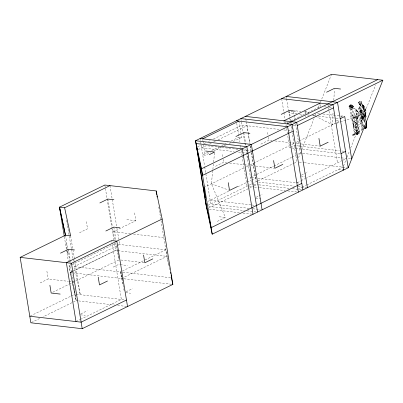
<?xml version="1.0" encoding="UTF-8"?>
<svg xmlns="http://www.w3.org/2000/svg" width="403" height="403" viewBox="0 0 403 403"><rect width="100%" height="100%" fill="white"/><g stroke="black" fill="none" stroke-linecap="round" stroke-linejoin="round"><path stroke-width="0.3" stroke-dasharray="2.02 1.51" d="M365.717 120.447L365.45 116.613L363.657 116.175L361.481 116.447L359.985 117.893L359.597 121.363L362.06 127.484L362.559 129.63M358.685 127.524L359.733 133.393L358.353 133.937L357.285 133.302C355.129 128.406 356.927 122.96 354.227 118.291L352.187 116.88M351.481 107.062L351.512 105.42L350.288 104.584L349.643 106.246L350.398 106.931L352.519 106.881L352.877 106.563L352.494 105.112L350.288 104.584L350.439 105.823L349.643 106.246M357.325 114.92L357.587 113.223L355.965 109.314L358.811 113.55L358.907 112.9L355.965 109.314L353.028 108.155L351.038 109.359L350.409 110.956L350.827 117.026L351.925 119.479L353.607 126.628L356.791 134.788L355.34 132.506L354.796 133.484L351.884 135.136L357.688 134.491L355.471 126.27L357.688 134.491L355.018 135.171L353.371 128.305L353.199 120.94L356.187 122.714L355.985 127.6L357.285 133.302M361.909 104.725L363.844 105.873L363.672 108.402L363.299 105.4L361.909 104.725L360.7 105.475L359.32 104.453L359.39 101.576L360.408 101.077L361.592 101.475L361.909 104.725L363.672 108.402L363.526 109.843L361.839 105.994L359.234 104.453L358.574 102.453L359.39 101.576C361.859 104.221 364.231 107.168 365.989 110.417L365.823 115.48L364.559 116.235L364.599 117.641L360.478 118.411L359.597 121.363M336.5 123.333L332.319 124.723L333.12 111.545M333.8 100.251L334.445 89.582M357.567 128.869L357.305 132.396L358.353 133.937L357.693 129.131M363.526 109.843L363.844 105.873L365.989 110.417L365.481 114.684L364.559 116.235L359.718 111.016L358.932 111.404L358.635 108.478L360.614 105.208L361.985 104.004L361.592 101.475L359.234 104.453L360.7 105.475L358.574 102.453L359.788 101.934L360.408 101.077L361.446 101.959M357.35 119.605L357.526 117.747L357.713 118.633L356.66 118.361L352.857 116.019L350.409 110.956M363.657 116.175L363.944 113.152L362.448 110.462L360.403 110.362L359.718 111.016L359.839 114.14M217.328 221.378L225.332 217.469L211.419 183.778L212.799 170.096M212.865 169.472L213.555 162.631M213.615 162.011L214.618 152.057M355.34 132.506L355.018 135.171L351.884 135.136L357.018 133.343L354.262 125.948L353.94 122.416L353.114 124.754L355.26 134.184L354.796 133.484M359.098 108.12L363.012 114.477L359.688 107.581L360.796 103.939L361.985 104.004L363.299 105.4M356.972 117.182L357.713 118.633L358.413 116.19M358.494 115.641L358.907 112.9L355.27 108.951L352.615 108.694L351.557 110.11L349.839 108.926L349.92 106.196L352.816 106.473L353.028 108.155L352.615 108.694M358.247 117.288L358.408 116.22M352.847 106.327L352.333 105.999L352.494 105.112L351.512 105.42L350.398 106.931M362.811 128.98L361.521 130.219L362.06 127.484L362.65 127.272L360.383 119.948L361.667 117.228L362.947 117.726L361.783 121.026L362.796 123.192L363.476 127.051M360.841 114.648L360.418 111.732L360.625 110.714L359.914 111.873L358.932 111.404M357.713 118.633L358.081 116.941M363.284 127.147L360.907 121.333L361.783 121.026L362.947 117.726L361.622 120.699L363.355 127.005M351.98 120.557L352.333 119.414L351.275 113.994L353.466 116.925L356.368 119.62M356.635 123.142L355.557 126.512L356.187 122.714L354.897 122.124L355.985 127.6L357.129 127.272M353.421 106.871L353.582 106.427C352.398 105.072 350.288 105.329 348.943 106.291L349.376 106.991L350.237 107.334L352.005 107.5L353.421 106.871L352.005 107.5L349.376 106.991M361.521 130.219L362.65 127.272M298.522 157.769L300.829 151.931M301.751 149.599L313.987 118.663M315.141 115.742L315.836 113.994M318.375 107.571L320.219 102.901M320.45 102.317L331.533 74.298M341.422 117.132L342.303 114.905M343.552 166.011L346.091 159.588M347.018 157.251L349.557 150.833M350.711 147.916L375.641 84.872M355.668 117.822L353.804 115.606L356.02 110.709L355.27 108.951M360.403 110.362L360.342 107.752L360.685 107.047L362.635 105.611L364.947 110.11L364.786 111.888L365.823 115.48L365.158 109.999L363.844 105.873L364.105 110.044L365.823 115.48M360.907 121.333L362.564 118.195L361.35 118.144L360.927 115.228M353.582 106.427L352.937 107.077L351.451 107.394L350.237 107.334L349.053 106.634M361.839 105.994L362.776 104.775L363.672 108.402M364.599 117.641L366.226 116.301L364.105 110.044L362.488 107.379L360.685 107.047M362.947 117.726L362.342 118.215L361.118 114.089M348.943 106.291L350.116 105.672L352.378 105.601M349.678 106.543L351.532 107.364L352.902 106.815M358.353 133.937L356.302 132.703L359.028 131.781L358.196 128.859M354.227 118.291L351.925 119.479L352.333 119.414L353.607 126.628L353.114 124.754M365.481 114.684L366.226 116.301L365.309 116.004L360.902 116.88L363.612 116.477L364.705 119.726L365.189 122.683M197.596 146.783L201.122 145.065M203.918 143.7L206.155 142.607M208.391 141.513L210.628 140.42M213.419 139.055L241.926 125.132L279.405 129.449M198.195 149.589L206.255 145.654L239.337 149.463M209.61 144.017L211.288 143.196M213.519 142.103L215.756 141.015M217.993 139.922L247.059 125.721L249.981 143.574M208.311 152.148L202.729 154.873L205.298 155.17L210.321 152.717M211.661 150.515L218.915 146.969M221.7 145.609L223.932 144.516M224.491 144.244L227.841 142.607M231.186 140.974L238.999 137.156L241.568 137.453L240.969 133.821M292.9 110.83L288.87 112.8L296.91 113.722M213.666 151.08L221.479 147.266M223.71 146.173L225.942 145.085M229.292 143.448L230.964 142.632M233.196 141.544L241.568 137.453M286.649 122.991L288.321 122.174M291.112 120.809L303.943 114.543M304.502 114.271L320.682 106.362L320.239 103.636M79.527 232.712L87.532 228.803L86.257 221.025M215.54 166.278L223.544 162.369L226.597 162.721M260.877 144.133L268.882 140.224L271.934 140.576M134.587 212.91L135.856 220.688L113.188 231.76L115.011 240.299M203.863 187.471L244.127 167.804M246.384 166.701L249.2 165.326M250.323 164.777L289.5 145.639M291.742 144.546L293.978 143.453M296.23 142.355L335.019 123.409M337.18 122.351L339.875 121.031M290.699 147.226L294.225 145.503L296.084 145.715M250.495 177.461L273.471 166.238M274.03 165.965L291.404 157.477M291.963 157.205L300.366 153.1L302.24 153.316M40.174 282.916L48.174 279.007L68.334 281.329M116.815 245.855L74.278 266.635L73.034 259.194M117.379 245.583L119.615 244.485L118.905 240.148M207.772 201.424L229.322 190.901M237.715 186.801L246.671 182.423M247.23 182.151L251.15 180.237M251.709 179.965L255.628 178.05L251.396 152.193M72.988 271.214L70.187 272.579L76.197 300.638L78.056 300.855M73.547 270.937L115.525 250.434L117.409 250.651M71.895 271.763L70.218 272.584L76.197 300.638L43.176 316.768M72.454 271.491L115.555 250.439L114.341 243.034M207.908 205.323L257.724 180.992M258.046 180.836L293.545 163.497M294.089 163.23L296.905 161.855L292.125 132.668M208.341 208.215L248.863 188.418M249.422 188.146L253.341 186.231M253.9 185.959L256.701 184.594M52.823 292.225L68.858 284.392M69.412 284.125L73.281 282.231M113.152 267.098L118.547 264.464L119.751 264.605M256.157 197.248L258.827 195.944M259.361 195.687L262.56 194.12M301.494 175.104L304.164 173.799M304.698 173.537L307.897 171.975M296.684 182.781L300.598 180.871M301.157 180.594L305.066 178.685M305.625 178.413L342.021 160.636M343.029 160.142L346.051 158.666M30.351 315.972L75.129 294.099L69.12 266.04L114.482 243.896L116.195 244.092M124.149 290.694L120.467 271.954L144.531 260.197M145.095 259.925L165.804 249.81L168.792 263.834M297.757 189.319L301.666 187.41M302.225 187.138L306.139 185.224M306.698 184.952L343.094 167.174M31.419 322.511L39.816 318.41M121.535 278.493L166.872 256.348L160.812 219.323M80.791 313.887L87.189 310.758M126.129 291.742L132.527 288.613M76.006 321.569L79.925 319.655M80.484 319.383L121.343 299.424L112.11 243.034M358.635 108.478L360.342 107.752M361.667 117.228L359.985 117.893L359.864 114.764M359.718 111.016L362.448 110.462L364.786 111.888L362.448 110.462M337.094 123.137L355.597 116.976M350.761 108.629L349.839 108.926L351.038 109.359L351.557 110.11L349.92 106.196M359.914 111.873L360.418 111.732L361.511 114.291M349.784 105.893L351.391 105.47L353.285 106.125M355.476 118.678L352.857 116.019L352.368 111.027L354.252 110.709M360.478 118.411L362.564 118.195L361.949 115.313M359.32 104.453L358.574 102.453L359.481 103.979L360.796 103.939M350.439 105.823L352.333 105.999M359.068 107.541L359.688 107.581L361.184 108.689L364.559 116.235L361.708 112.17M324.35 106.785L326.183 106.997M329.236 107.349L331.679 107.631M295.878 110.87L300.824 111.44M304.537 111.868L308.864 112.361M317.519 113.359L319.992 113.646M323.085 114.004L342.867 116.281M299.384 114.009L303.711 114.507M307.418 114.936L309.277 115.147M312.365 115.505L315.458 115.863M318.551 116.215L339.573 118.638M336.268 120.618L339.276 120.965M292.966 125.066L296.024 125.419M283.762 129.952L286.871 130.31M288.115 130.451L291.535 130.844M274.992 140.929L293.928 143.11M296.371 143.392L300.648 143.881M301.263 143.952L320.199 146.133M296.699 145.785L339.361 150.702M341.835 150.989L344.928 151.342M339.774 153.488L289.692 147.72L287.661 135.297M302.839 153.387L351.688 159.014M243.08 149.896L250.57 150.757M201.722 147.871L234.178 151.609M238.546 152.112L241.669 152.47M242.294 152.541L246.037 152.974M299.379 162.142L303.771 162.646M304.325 162.711L347.608 167.698M338.56 169.391L341.981 169.784M229.655 163.074L243.704 164.691M244.314 164.762L248.591 165.255M251.034 165.537L255.311 166.026M255.925 166.096L274.252 168.212M301.117 176.025L304.779 176.449M251.638 177.592L255.628 178.05M258.116 178.338L300.104 183.174M258.575 182.07L294.437 186.201M298.144 186.629L306.804 187.627M253.422 184.216L251.568 184L245.759 148.526M253.85 184.262L258.368 184.786M258.988 184.856L289.903 188.418M292.377 188.7L302.27 189.843M249.507 186.498L253.835 186.997M254.454 187.068L258.781 187.566M259.401 187.642L285.369 190.629M287.843 190.916L296.497 191.914M255.779 198.17L260.66 198.734M210.29 200.195L251.482 204.941M252.107 205.016L255.855 205.444M249.099 208.346L210.764 203.933L205.812 173.693M252.807 208.774L260.227 209.631M208.704 206.432L244.566 210.562M247.039 210.85L255.693 211.842M209.323 209.238L239.286 212.688M243.029 213.122L251.769 214.129M219.227 216.764L225.332 217.469M126.804 219.645L135.856 220.688M130.501 233.755L113.188 231.76L112.482 227.443M133.595 234.113L164.51 237.674M118.477 244.354L165.804 249.81M118.003 250.716L166.872 256.348L169.215 267.33M121.006 260.031L144.833 262.776M120.356 264.675L127.605 265.512M122.321 272.166L74.253 266.63L80.257 294.689L74.374 258.751M122.94 272.237L171.784 277.863M72.046 272.791L70.187 272.579L68.802 263.945M72.666 272.866L123.394 278.71M124.008 278.78L172.237 284.337M68.948 281.4L73.835 281.964L119.172 259.819L119.374 261.053M125.746 292.664L130.627 293.228M76.268 294.23L124.195 299.751M78.676 300.925L114.553 305.056M117.646 305.414L126.925 306.481M80.409 314.808L85.29 315.373M355.909 126.597L357.103 126.935M211.419 183.778L228.939 190.211M357.788 132.451L359.733 133.393L358.655 127.902M304.875 110.865L308.24 112.563M313.277 115.107L314.96 115.958M315.519 116.24L332.319 124.723M353.199 120.94L355.95 122.96L354.897 122.124M356.02 110.709L358.907 112.9M352.101 107.299L353.028 108.155M359.481 103.979L360.614 105.208M356.378 117.223L354.373 114.664L355.683 116.774M363.864 120.26L362.64 116.482L364.841 120.2L365.45 116.613L363.305 117.354L364.594 123.691M357.018 133.343L357.688 134.491M361.622 120.699L361.783 121.026M365.309 116.004L363.944 113.152L365.808 120.336M361.184 108.689L364.559 116.235M365.435 119.359L365.869 120.421M351.532 107.364L352.368 111.027M362.64 116.482L364.73 122.92M356.207 115.666L355.995 112.618L357.29 116.643M357.471 117.218L358.186 120.391L358.282 125.504M356.368 123.283L356.736 124.421M360.418 111.732L360.942 113.5M355.995 112.618L357.184 116.608M353.466 116.925L354.791 121.756M362.478 116.507L360.897 110.618L361.305 114.694M120.467 271.954L123.207 284.765M168.922 264.449L169.315 266.277M169.346 267.94L169.734 269.768M115.53 242.742L118.91 258.6M67.291 251.276L67.85 253.905L67.351 250.857M327.946 104.599L328.354 107.077M328.455 107.697L337.487 162.847M304.975 111.465L305.565 115.057M305.66 115.656L305.857 116.85M293.606 111.817L295.021 120.442M295.626 124.139L300.366 153.1M289.183 110.472L290.195 116.643M290.598 119.112L290.901 120.965M291.001 121.58L291.309 123.434M292.014 127.751L292.215 128.985M293.026 133.922L293.228 135.156M295.147 146.883L295.449 148.732M286.195 96.443L286.498 98.307M286.598 98.931L288.432 110.105M288.533 110.729L290.195 120.87M290.296 121.489L290.598 123.353M291.077 126.25L291.787 130.597M281.662 98.659L285.017 119.152M285.425 121.635L286.135 125.983M286.543 128.466L287.253 132.814M283.969 121.353L284.236 122.991M267.607 132.446L268 134.839M268.393 137.232L268.882 140.224M250.384 146.037L251.296 151.578M245.795 118.845L246.198 121.313M246.298 121.928L248.016 132.421M248.117 133.035L249.835 143.528M250.238 145.997L250.948 150.314M251.351 152.782L256.101 181.788M243.845 132.617L245.971 145.579M246.676 149.896L246.878 151.13M247.689 156.067L247.89 157.301M247.991 157.921L248.394 160.389M249.81 169.028L250.112 170.877M240.858 118.593L245.301 145.74M238.888 121.102L240.873 133.212M236.717 123.227L239.76 141.785M240.364 145.488L240.767 147.956M241.17 150.425L241.981 155.362M242.082 155.976L247.034 186.216M222.27 154.591L222.663 156.984M223.055 159.376L223.544 162.369M202.719 139.423L202.916 140.632M203.016 141.241L205.298 155.17M200.054 138.521L201.047 144.576M201.142 145.186L204.598 166.288M204.699 166.907L205.711 173.078M158.792 206.981L160.711 218.708M109.974 185.617L116.674 226.516M116.774 227.136L118.804 239.528M113.817 227.111L115.938 240.072M117.454 249.326L117.857 251.794M117.958 252.414L118.361 254.882M118.462 255.497L118.87 257.965M121.293 272.776L121.595 274.629M121.696 275.244L122.104 277.712M122.205 278.332L122.406 279.566M107.833 199.057L112.382 226.824M104.845 185.027L111.742 227.166M111.848 227.786L113.837 239.946M111.802 241.175L112.009 242.415M70.621 235.82L74.273 258.132M66.641 220.154L67.477 225.116M67.553 225.73L71.336 248.661M71.412 249.281L72.958 258.575M68.48 249.261L70.198 259.749M70.298 260.368L70.601 262.217M65.487 235.231L76.197 300.638M66.157 243.543L67.256 250.248M64.354 236.793L66.404 249.311M66.48 249.925L68.334 261.084M46.899 271.229L48.174 279.007M362.796 123.192L363.425 127.121M363.612 116.477L364.367 121.238M357.637 120.341L357.874 122.154M363.844 105.873L364.519 111.722M361.36 115.278L361.481 116.447M353.587 111.299L353.804 115.606M362.776 104.775L362.806 107.878M359.028 131.781L356.302 132.703L359.028 131.781"/><path stroke-width="0.6" d="M364.957 125.409L365.204 126.552L364.866 128.733L366.06 128.013L366.523 122.018L366.05 120.895M365.309 126.9L364.866 128.733L366.443 127.534L366.282 122.623M348.222 167.769L382.85 80.212L331.533 74.298L195.52 140.738L206.23 206.145L212.21 234.203L348.222 167.769L337.513 102.357L286.195 96.443M366.06 128.013L366.443 127.534M64.273 236.299L59.478 207.167L104.845 185.027L156.163 190.936L162.142 218.995L172.857 284.407L82.182 328.697M202.618 138.818L238.888 121.102M109.974 185.617L64.636 207.762L59.478 207.167L65.487 235.231L70.621 235.82L64.611 207.762M99.833 202.966L107.833 199.057L113.938 199.757M235.846 136.526L243.845 132.617L249.951 133.322M281.183 114.381L289.183 110.472L295.288 111.178M326.521 92.237L334.52 88.328L340.626 89.033M209.228 154.692L214.618 152.057L205.56 151.014M283.878 120.809L320.148 103.092M287.042 123.912L377.717 79.623M162.142 218.995L71.467 263.285L82.207 328.702L30.86 322.783L20.15 257.376L65.487 235.231L59.508 207.172M212.21 234.203L201.5 168.792L382.85 80.212M297.243 125.56L333.513 107.843M293.248 131.046L202.573 175.335L196.588 147.276M60.475 253.165L68.48 249.261L74.58 249.961M105.813 231.02L113.817 227.111L119.918 227.816M340.192 118.709L344.726 116.497L351.688 159.014M361.587 114.145L356.197 116.779L358.086 128.32M237.528 186.518L229.524 190.428L228.249 182.645M282.866 164.374L274.861 168.283L273.587 160.5M328.203 142.229L320.199 146.133L318.924 138.355M341.014 153.629L345.547 151.412M301.817 183.37L211.142 227.665L205.757 202.412M107.495 281.012L99.496 284.921L98.221 277.143M152.833 258.867L144.833 262.776L143.559 254.993M126.477 300.013L81.139 322.158L29.792 316.244M281.662 98.659L332.979 104.573L343.688 169.98L342.55 169.849M245.392 116.376L296.709 122.29L307.418 187.697M240.858 118.593L292.175 124.502L302.885 189.914M236.324 120.804L287.641 126.718L298.351 192.125M200.054 138.521L251.371 144.435L262.081 209.842M20.15 257.376L71.497 263.29M60.223 294.079L51.166 293.036L49.891 285.259M201.5 168.792L195.52 140.738L246.838 146.647L257.547 212.059M204.427 190.1L203.863 187.471L205.56 197.833M170.615 272.378L170.872 273.597M171.134 274.816L171.784 277.863M171.426 277.697L172.857 284.407M253.013 214.27L242.304 148.863L196.115 143.544L206.83 208.95M156.163 190.936L156.767 194.639M156.969 195.873L157.175 197.107M127.544 306.557L116.835 241.145L111.702 240.556L66.364 262.701L76.006 321.569"/></g></svg>
